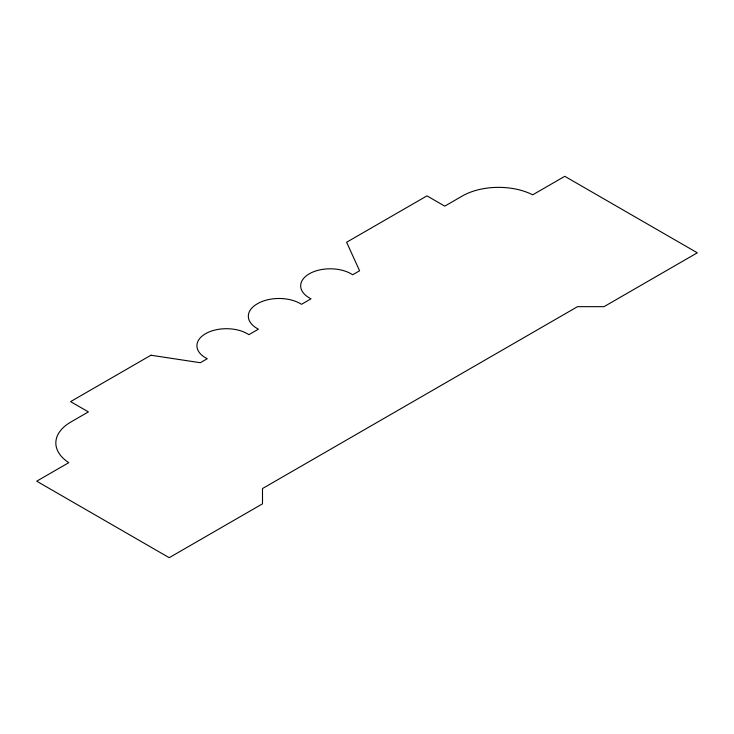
<?xml version="1.0" encoding="UTF-8"?>
<svg xmlns="http://www.w3.org/2000/svg" width="734" height="734" viewBox="0 0 734 734"><rect width="100%" height="100%" fill="white"/><g stroke="black" fill="none" stroke-linecap="round" stroke-linejoin="round"><path stroke-width="1.1" d="M150.938 355.228L70.583 401.626L88.392 411.902L70.014 422.509A51.417 29.681 0 0 0 68.785 462.668L36.7 481.192L169.215 557.693L262.497 503.836L262.497 488.55L577.539 306.665L604.018 306.665L697.3 252.808L564.785 176.307L532.701 194.831A51.417 29.681 0 0 0 462.64 195.822L444.767 206.144L426.968 195.868L346.613 242.257L359.587 270.773L352.65 274.773A29.525 17.047 0 0 0 309.317 273.791A29.525 17.047 0 0 0 311.023 298.811L301.49 304.316A30.094 17.377 0 0 0 257.432 303.748A30.094 17.377 0 0 0 258.423 329.181L248.89 334.686A29.525 17.047 0 0 0 205.557 333.695A29.525 17.047 0 0 0 207.263 358.715L200.327 362.724L150.938 355.228"/></g></svg>
